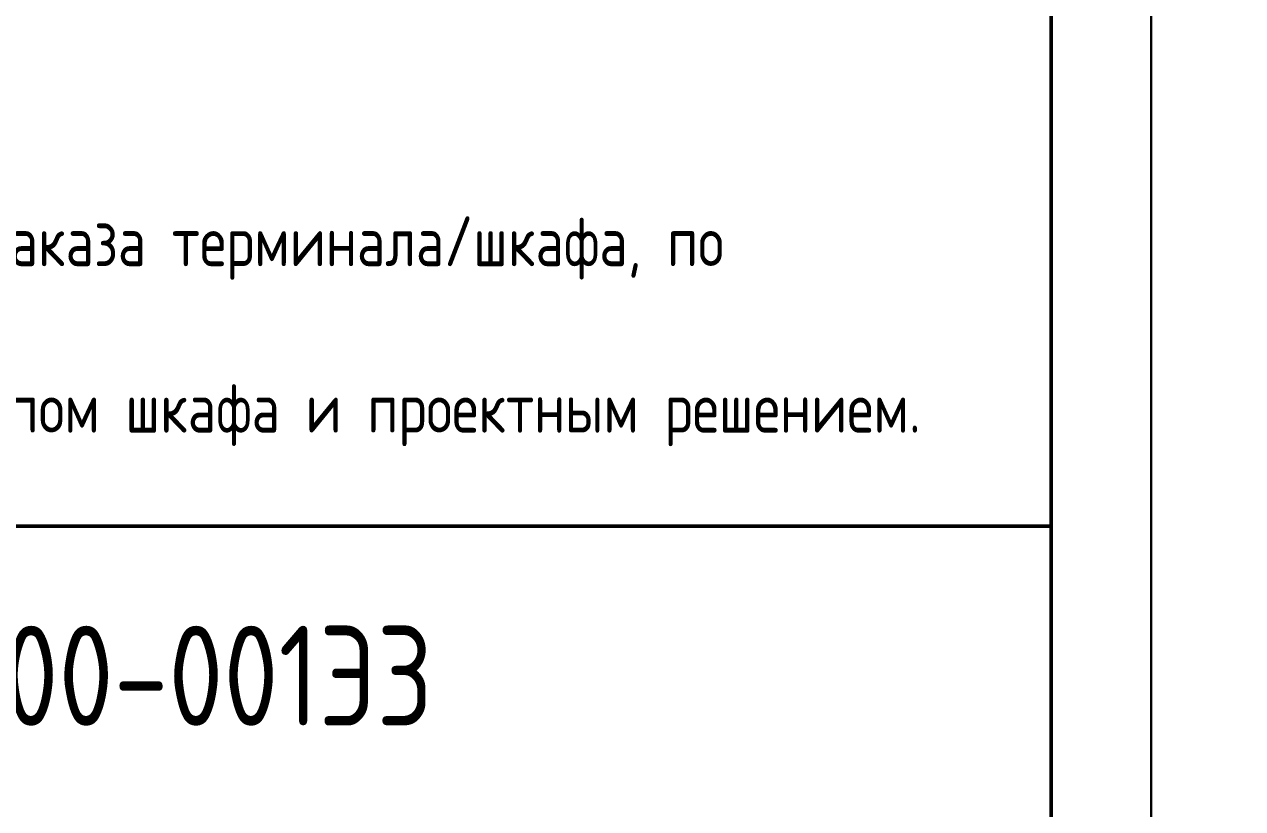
# Model space of a CAD drawing. Header units: millimetres. Extents: x -1245 to 5086, y -99 to 618.
# Drawn here: x 363.6 to 424.6, y 45.9 to 85.1 of the extents above; entities that cross this region are included whole.
import ezdxf

# ---------------------------------------------------------------- set-up
doc = ezdxf.new("R2010")
doc.units = ezdxf.units.MM
doc.styles.add('Gost_type_A', font='GOST_A.TTF')

# ---------------------------------------------------------------- blocks, each defined once
blk = doc.blocks.new('Формат_А3')
blk.add_lwpolyline([(-420, 297), (0, 297), (0, 0), (-420, 0)], close=True)
at = {"lineweight": 50}
blk.add_lwpolyline([(-400, 292), (-5, 292), (-5, 5), (-400, 5)], close=True, dxfattribs=at)
blk = doc.blocks.new('Штамп большой нижний')
at = {"lineweight": 50}
blk.add_lwpolyline([(-120, 55), (0, 55), (0, 40), (-120, 40)], close=True, dxfattribs=at)

msp = doc.modelspace()

# ---------------------------------------------------------------- block references
for name, p in [('Формат_А3', (420, 0)), ('Формат_А3', (840, 0)), ('Штамп большой нижний', (415, 5))]:
    msp.add_blockref(name, p)

# ---------------------------------------------------------------- texts
at = {"style": 'Gost_type_A'}
for s, insert, char_height, width, attachment_point in [('\\A1;\\P\\P\\pxi2,t4;1.^IКонечное количество портов и тип интерфейсов определяется проектным решением и кодом заказа терминала/шкафа, по согласованию с производителем терминала/шкафа.\\P2.^IКонечное количество и функциональное назначение электронных клавиш ИЭУ определяется типом шкафа и проектным решением.', (230, 64), 2.5, 183, 7), ('ЮТКБ.656463.300-001Э3', (355, 52.5), 5, 120, 5)]:
    msp.add_mtext(s, dxfattribs=dict(at, insert=insert, char_height=char_height, width=width, attachment_point=attachment_point))

doc.saveas('drawing.dxf')
